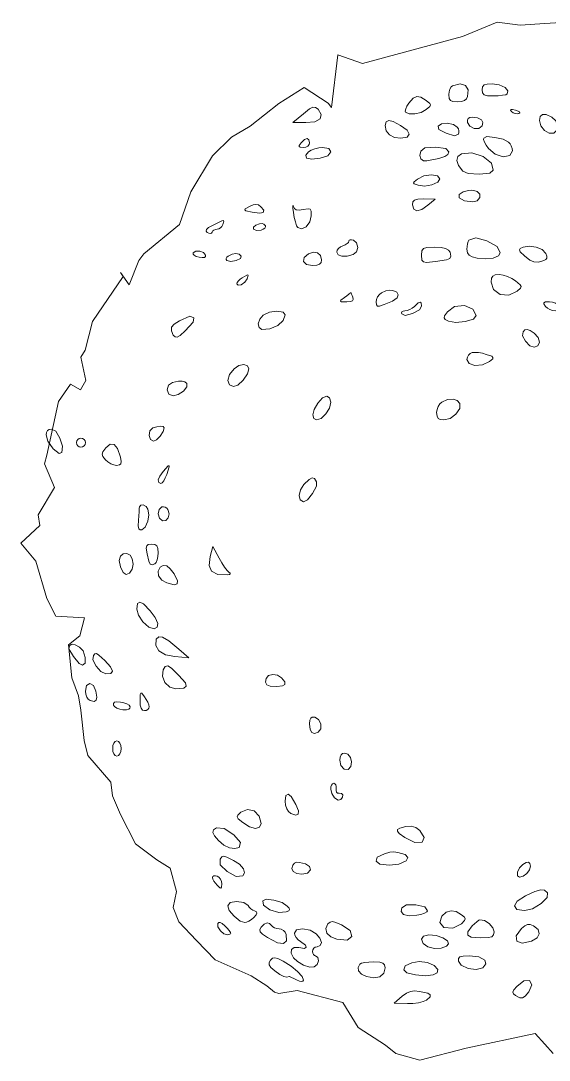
# Model space of a CAD drawing. Header units: millimetres. Extents: x -63086 to 144078, y -129912 to 13382.
# Drawn here: x 56129 to 56628, y -56133 to -55151 of the extents above; entities that cross this region are included whole.
import ezdxf

# ---------------------------------------------------------------- set-up
doc = ezdxf.new("R2010")
doc.units = ezdxf.units.MM
doc.layers.get('0').update_dxf_attribs({"lineweight": 0})
doc.layers.add('観葉植物', color=92, linetype='Continuous', lineweight=9)

# ---------------------------------------------------------------- blocks, each defined once
blk = doc.blocks.new('樹木平面（CAD素材.com）1adba2d6')
at = {"color": 0, "linetype": 'ByBlock', "lineweight": -2}
blk.add_lwpolyline([(-41.39, -459.4), (-49.5, -450.58), (-58.52, -440.72), (-123.78, -454.48), (-167.6, -465.81), (-190.27, -459.53), (-199.79, -451.69), (-225.62, -434.98), (-240.06, -411.39), (-283.41, -400.08), (-300.57, -402.87), (-304.76, -401.4), (-312.06, -395.57), (-326.76, -386.03), (-360.73, -370.84), (-378.59, -352.87), (-395.22, -334.98), (-400.35, -321.41), (-397.5, -306.57), (-403.37, -284.39), (-416.03, -276.53), (-436.2, -261.38), (-450.36, -233.76), (-457.66, -215.98), (-459.38, -203.18), (-481.17, -178.15), (-484.48, -163.91), (-487.59, -135.13), (-489.78, -121.62), (-496.16, -104.72), (-499.31, -73.36), (-488.81, -65.08), (-484.3, -47.9), (-511.21, -46.31), (-519.7, -29.56), (-530.27, 5.51), (-544.45, 22.62), (-526.53, 39.37), (-528.07, 49.39), (-512.53, 75.23), (-522.06, 97.52), (-519.72, 105.64), (-508.86, 156.42), (-497.44, 172.88), (-487.88, 167.29), (-482.95, 176.36), (-487.62, 198.41), (-483.51, 204.79), (-476.66, 231.9), (-447.71, 274.29), (-450.18, 278.16), (-442, 266.47), (-432.77, 289.67), (-428.17, 295.97), (-394.52, 323.58), (-383.71, 354.42), (-363.2, 388.42), (-345.36, 406.18), (-327.73, 416.5), (-300.7, 437.75), (-276.68, 452.91), (-254.16, 438.29), (-250.83, 434.01), (-244.96, 483.72), (-221.74, 475.48), (-127.1, 501.23), (-94.47, 514.77), (-72.73, 511.88), (-49.26, 513.27), (-8.67, 515.98)], dxfattribs=at)
for points in [[(-136.55, 454.57), (-137.92, 453.52), (-139.07, 451.52), (-139.86, 448.97), (-140.12, 446.22), (-139.76, 442.63), (-138.55, 440.62), (-136.22, 439.59), (-131.88, 439.3), (-128.2, 439.61), (-125.38, 440.56), (-123.43, 442.14), (-122.33, 444.31), (-121.87, 450.84), (-124.3, 455.01), (-129.35, 456.36)], [(-108.66, 450.74), (-108.12, 447.84), (-106.57, 446.11), (-103.53, 445.24), (-97.69, 445.02), (-93.36, 445.16), (-89.4, 445.58), (-86.18, 446.17), (-84.85, 446.91), (-84.29, 449.9), (-86.98, 453.11), (-92.48, 455.61), (-99, 456.47), (-103.99, 456.22), (-106.74, 455.33), (-108.16, 453.6)], [(-177.89, 438.13), (-179.63, 435.43), (-180.82, 432.87), (-181.36, 430.77), (-180.99, 429.64), (-177.6, 428.01), (-172.11, 428.05), (-166.21, 429.5), (-161.41, 432.15), (-157.93, 435.01), (-157.29, 436.44), (-157.93, 437.88), (-161.41, 440.73), (-166.5, 443.96), (-170.32, 444.57), (-173.82, 442.82)], [(-277.49, 428.21), (-287.35, 419.97), (-275.08, 419.8), (-266.55, 420.57), (-261.58, 423.35), (-260.63, 427.49), (-263.55, 432.38), (-266.14, 434.14), (-268.64, 434.29), (-271.84, 432.67)], [(-80.72, 430.24), (-79.28, 429.18), (-77.48, 428.47), (-75.6, 428.21), (-73.94, 428.47), (-73.12, 429.11), (-73.2, 429.87), (-74.51, 430.71), (-76.97, 431.49), (-80.07, 432.21), (-81.42, 432.13), (-81.67, 431.5)], [(-122.42, 420.03), (-120.33, 416.33), (-116.18, 414.17), (-111.63, 414.32), (-108.44, 416.78), (-107.83, 419.79), (-109.35, 422.46), (-113, 424.31), (-118.16, 424.96), (-120.36, 424.66), (-121.81, 423.73), (-122.5, 422.17)], [(-54.31, 421.74), (-53.1, 416.8), (-49.65, 412.41), (-45.12, 409.8), (-40.84, 409.89), (-38, 412.56), (-37.32, 416.94), (-39.05, 421.61), (-42.68, 424.9), (-48.18, 427.38), (-51.64, 427.53), (-53.63, 425.69)], [(-200.19, 416.99), (-199.14, 412.04), (-196.2, 408.2), (-191.48, 405.79), (-185.32, 404.98), (-179.52, 405.95), (-177.57, 408.76), (-179.43, 412.74), (-185.62, 417.23), (-192.62, 420.96), (-196.88, 421.88), (-199.26, 420.48)], [(-150.1, 416.48), (-149.39, 413.32), (-142.43, 409.73), (-134.56, 407.41), (-130.99, 408.91), (-130.46, 410.34), (-130.49, 412.13), (-131.04, 413.98), (-132.06, 415.61), (-135.76, 418.12), (-141.49, 419.18), (-147.03, 418.68)], [(-279.68, 400.58), (-281.52, 398.28), (-281.6, 397.17), (-280.64, 396.53), (-277.53, 396.4), (-275.27, 396.71), (-273.39, 397.64), (-272.14, 399.03), (-271.7, 400.69), (-272.29, 403.63), (-273.89, 404.69), (-276.39, 403.77)], [(-107.08, 405.22), (-107.29, 403.81), (-106.41, 401.3), (-104.84, 398.35), (-102.69, 395.3), (-96.42, 389.96), (-88.64, 387.56), (-82.56, 388.87), (-80.05, 393.19), (-80.32, 395.45), (-81.11, 397.8), (-82.26, 399.9), (-83.63, 401.37), (-88.71, 404.02), (-96.6, 405.88), (-104.28, 406.69)], [(-272.59, 392.29), (-275.26, 388.9), (-274.4, 386.37), (-269.61, 385.27), (-261.5, 386.23), (-254.43, 388.54), (-251.63, 392.17), (-253.36, 395.25), (-259.54, 396.31), (-262.93, 395.98), (-266.62, 395.09), (-270.04, 393.8)], [(-166.57, 392.82), (-167.31, 388.86), (-166.41, 385.67), (-164.05, 383.85), (-160.72, 383.66), (-149.39, 386.03), (-143.87, 387.77), (-141.12, 389.66), (-140.12, 392.16), (-142.79, 395.43), (-152.6, 396.55), (-162.74, 395.93)], [(-127.94, 390.39), (-131.5, 387.83), (-132.65, 384.12), (-131.05, 379.42), (-126.73, 374.06), (-121.65, 371.61), (-111.4, 371.22), (-101.4, 372.17), (-98.25, 374.94), (-99.73, 381.55), (-107.66, 387.72), (-118.43, 391.3)], [(-169.64, 366.53), (-172.86, 363.97), (-173.32, 362.88), (-172.66, 362.01), (-169.17, 360.78), (-162.9, 359.91), (-155.97, 360.99), (-150.48, 363.45), (-148.7, 366.67), (-150.74, 369.54), (-156.58, 370.51), (-163.77, 369.47)], [(-126.54, 354.38), (-130.4, 351.87), (-130.24, 348.68), (-125.2, 345.83), (-117.31, 344.91), (-113.25, 346.02), (-110.7, 348.97), (-110.81, 352.33), (-113.36, 354.68), (-116.46, 355.69), (-118.73, 355.97), (-121.4, 355.63)], [(-174.45, 342.05), (-173.27, 338.15), (-170.35, 336.57), (-165.69, 337.8), (-159.75, 341.95), (-152.99, 347.58), (-163.72, 347.68), (-169.43, 347.5), (-172.4, 346.66), (-173.92, 344.95)], [(-328.33, 340.58), (-332.59, 338.22), (-332.87, 337.31), (-331.92, 336.56), (-325.72, 335.26), (-318.77, 334.21), (-315.48, 334.97), (-314.98, 336.97), (-317.64, 340.26), (-320.02, 341.99), (-322.25, 342.6), (-324.8, 342.17)], [(-286.88, 334.9), (-286.09, 330.31), (-285.01, 326), (-283.82, 322.44), (-282.72, 320.66), (-279.12, 319.38), (-274.88, 321.3), (-271.37, 325.97), (-269.98, 331.77), (-270.06, 336.16), (-271.01, 337.94), (-273.01, 338.5), (-277.6, 337.72), (-281.6, 337.1), (-284.16, 337.44), (-285.85, 338.75), (-286.98, 341.16), (-287.32, 341.6), (-287.56, 341.46), (-287.4, 339.01)], [(-362.69, 322.95), (-367.02, 320.62), (-369.12, 318.82), (-369.43, 317.32), (-368.41, 315.96), (-366.9, 315.27), (-365.48, 315.12), (-364.37, 315.52), (-363.71, 316.4), (-363.07, 317.46), (-361.94, 318.35), (-360.51, 318.96), (-359.01, 319.17), (-357.45, 319.49), (-355.88, 320.43), (-354.53, 321.82), (-353.62, 323.46), (-352.55, 326.66), (-353.05, 327.29), (-354.64, 326.88)], [(-322.49, 322.99), (-324.72, 321.16), (-324.49, 319.18), (-321.61, 317.94), (-317.5, 318.33), (-315.43, 319.08), (-313.94, 320.13), (-313.24, 321.27), (-313.38, 322.35), (-314.8, 323.91), (-316.49, 324.54), (-318.83, 324.28)], [(-234.52, 307.83), (-234.92, 306.71), (-236.2, 305.47), (-238.05, 304.32), (-240.24, 303.43), (-242.42, 302.44), (-244.28, 300.95), (-245.53, 299.22), (-245.96, 297.52), (-244.65, 295.01), (-241.17, 293.61), (-236.1, 293.64), (-230.46, 295.16), (-227.3, 297.77), (-226.07, 301.97), (-227.16, 306.16), (-230.22, 308.76), (-231.87, 309.2), (-233.25, 309.17), (-234.16, 308.67)], [(-121.05, 308.68), (-121.79, 307.51), (-122.4, 305.41), (-122.82, 302.87), (-122.96, 300.23), (-122.46, 296.89), (-120.98, 294.64), (-118.15, 293.08), (-113.2, 291.85), (-105.39, 291.09), (-98.27, 291.85), (-93.18, 293.83), (-91.5, 296.73), (-94.51, 302.78), (-104.01, 308.15), (-114.6, 310.89)], [(-381.52, 296.77), (-381.57, 295.64), (-380.58, 294.46), (-378.61, 293.42), (-375.96, 292.7), (-372.95, 292.3), (-370.91, 292.52), (-369.92, 293.3), (-369.79, 294.51), (-371.75, 297.04), (-375.37, 298.5), (-379.14, 298.46)], [(-348.52, 293.74), (-349.81, 292.67), (-350.48, 291.52), (-350.43, 290.46), (-349.73, 289.63), (-346.09, 288.72), (-340.85, 289.67), (-336.73, 291.6), (-336.26, 293.75), (-338.27, 295.51), (-341.24, 296.14), (-344.81, 295.53)], [(-272.59, 295.84), (-276.69, 292.35), (-277.33, 288.65), (-274.52, 285.82), (-268.84, 284.84), (-264.64, 285.1), (-262.11, 286.01), (-260.74, 287.67), (-260.26, 290.26), (-261.26, 294.33), (-263.98, 296.9), (-268, 297.44)], [(-165.87, 294.46), (-165.48, 289.98), (-164.06, 288.19), (-161.06, 287.74), (-152.51, 288.76), (-142.21, 290.3), (-138.98, 291.51), (-138.02, 293.5), (-138.93, 297.3), (-140.51, 299.46), (-143.22, 300.92), (-147.33, 301.75), (-153.3, 302), (-160.86, 301.81), (-163.96, 300.86), (-165.43, 298.78)], [(-69.97, 302.03), (-72.82, 300.76), (-73.41, 299.52), (-72.54, 297.84), (-68.52, 293.95), (-63.65, 290), (-59.62, 288.16), (-55.47, 288), (-50.31, 289.42), (-48.35, 290.51), (-47.44, 291.89), (-47.49, 293.71), (-48.56, 296.22), (-51.95, 299.88), (-57.46, 302.31), (-63.88, 303.12)], [(-335.34, 273.17), (-337.26, 271.86), (-338.88, 270.34), (-340.01, 268.84), (-340.35, 267.63), (-339.08, 266.2), (-336.18, 266.68), (-332.73, 269.05), (-330.65, 272.19), (-329.54, 275.31), (-329.87, 275.89), (-330.87, 275.74)], [(-100.08, 269.21), (-97.77, 262.1), (-91.71, 257.54), (-83.5, 256.93), (-75.6, 260.49), (-72.3, 263.29), (-71.73, 264.94), (-72.71, 266.69), (-77.19, 270.44), (-80.51, 272.63), (-84.56, 274.48), (-88.68, 275.76), (-92.21, 276.2), (-96.33, 275.93), (-98.57, 274.9), (-99.73, 272.86)], [(-238.64, 254.72), (-242.16, 251.97), (-242.35, 251.11), (-241.52, 250.58), (-236.58, 250.52), (-233, 250.73), (-231.05, 251.48), (-230.31, 252.82), (-230.62, 254.81), (-231.28, 256.45), (-231.9, 257.81), (-232.46, 258.91), (-232.68, 259.01), (-232.96, 258.88), (-234.6, 257.71), (-236.48, 256.33)], [(-203.77, 258.87), (-205.68, 257.35), (-207.3, 255.19), (-208.4, 252.77), (-208.77, 250.45), (-208.47, 247.55), (-207.43, 246.4), (-205.43, 246.38), (-201, 247.89), (-193.33, 251.23), (-188.97, 254.34), (-187.91, 257.1), (-189.33, 259.52), (-192.83, 261.21), (-196.07, 261.68), (-199.53, 260.93)], [(-172.61, 246.23), (-174.59, 244.59), (-177.01, 243.2), (-179.47, 242.25), (-181.56, 241.94), (-183.23, 241.74), (-184.37, 241.15), (-184.81, 240.27), (-184.56, 239.25), (-181.24, 237.72), (-174.31, 239.58), (-167.79, 242.94), (-165.87, 246.51), (-166.18, 249.46), (-167.24, 250.28), (-169.06, 249.56)], [(-141.45, 241.22), (-144.02, 237.28), (-144.43, 235.38), (-143.51, 233.95), (-140.37, 232.29), (-133.52, 230.84), (-124.48, 231.79), (-116.63, 234.26), (-114.38, 237.68), (-117.43, 243.71), (-125.41, 246.92), (-134.84, 246.08)], [(-48.59, 246.23), (-46.84, 244.59), (-44.52, 243.2), (-42.03, 242.25), (-39.75, 241.94), (-37.53, 242.2), (-36.2, 243.01), (-35.73, 244.36), (-36.11, 246.23), (-37.27, 247.87), (-39.39, 249.26), (-42.08, 250.2), (-44.96, 250.52), (-48.87, 250.39), (-50.18, 249.73), (-50.27, 248.56)], [(-394.47, 232.6), (-399.48, 229.51), (-401.92, 226.48), (-402.22, 223.12), (-400.51, 219.1), (-398.7, 217.39), (-396.7, 217.22), (-393.94, 218.83), (-389.11, 223.21), (-381.46, 231.39), (-381.09, 235.55), (-384.68, 236.86)], [(-315.32, 237.95), (-318.66, 234.24), (-320.18, 229.74), (-319.4, 226.13), (-316.75, 224.44), (-309.03, 225), (-301.71, 228.07), (-296.42, 232.78), (-294.58, 238.09), (-296.59, 240.86), (-302.47, 241.78), (-309.61, 240.78)], [(-69.97, 222.03), (-70.39, 218.26), (-67.76, 213.25), (-63.58, 209.03), (-59.34, 207.61), (-55.9, 209), (-54.47, 212.36), (-55.73, 216.83), (-59.32, 220.79), (-63.35, 223.55), (-66.07, 224.49), (-68.15, 223.96)], [(-117.95, 202.57), (-119.87, 201.73), (-121.49, 200.18), (-122.58, 198.15), (-122.96, 195.96), (-120.87, 192.18), (-115.38, 190.37), (-108.16, 191.1), (-101.62, 194.31), (-98.62, 196.72), (-98.35, 198), (-99.54, 199.11), (-104.64, 200.92), (-108.19, 201.89), (-111.98, 202.54), (-115.46, 202.8)], [(-342.9, 187.27), (-347.22, 181.82), (-348.85, 176.18), (-347.37, 172.12), (-343.54, 170.43), (-339.36, 171.86), (-334.32, 176.63), (-330.2, 182.39), (-328.91, 187.18), (-330.31, 190.1), (-333.72, 191.31), (-338.41, 190.28)], [(-401.13, 174.18), (-404.83, 171.65), (-406.14, 167.33), (-404.44, 163.44), (-400.62, 161.85), (-395.73, 162.97), (-390.84, 166.27), (-387.62, 170.29), (-387.69, 173.52), (-389.38, 175.06), (-391.84, 175.71), (-395.51, 175.45)], [(-263.83, 154.78), (-267.29, 148.96), (-268.66, 143.8), (-267.72, 140.39), (-264.99, 138.96), (-260.66, 140.37), (-256.2, 144.63), (-252.82, 150.21), (-251.68, 155.64), (-252.72, 159.98), (-255.41, 161.5), (-259.36, 159.8)], [(-146.56, 155.9), (-148.47, 154.26), (-150.09, 151.78), (-151.19, 148.87), (-151.56, 145.97), (-151.24, 142.5), (-150.16, 140.43), (-148.17, 139.31), (-144.86, 138.96), (-138.91, 140.39), (-133.33, 144.51), (-129.78, 149.8), (-129.67, 154.59), (-132.06, 157.44), (-136.07, 158.73), (-141.18, 158.2)], [(-520.55, 124.81), (-518.93, 118.91), (-513.72, 111.82), (-508.3, 107.14), (-505.58, 108.08), (-505.15, 114.18), (-507.51, 121.89), (-511.31, 128.39), (-515.31, 130.38), (-517.5, 130), (-519.17, 128.91), (-520.2, 127.14)], [(-419.72, 131.35), (-422.39, 128.77), (-423.21, 124.39), (-421.94, 120.47), (-419.11, 118.94), (-416.15, 120.02), (-412.68, 123.56), (-409.89, 127.89), (-409, 131.62), (-409.84, 132.69), (-412.46, 132.97), (-416.01, 132.52)], [(-483.37, 117.51), (-483.7, 115.87), (-484.63, 114.48), (-486.02, 113.55), (-487.66, 113.22), (-489.3, 113.55), (-490.69, 114.48), (-491.62, 115.87), (-491.95, 117.51), (-491.62, 119.15), (-490.69, 120.54), (-489.3, 121.47), (-487.66, 121.8), (-486.02, 121.47), (-484.63, 120.54), (-483.7, 119.15)], [(-464.02, 112.57), (-466.81, 108.79), (-467.52, 106.58), (-466.87, 104.46), (-464.29, 101.24), (-462.08, 99.26), (-459.34, 97.58), (-456.49, 96.43), (-454.01, 96.06), (-451.19, 96.41), (-449.83, 97.53), (-449.52, 99.69), (-450.35, 103.92), (-452.96, 111.91), (-456.19, 115.75), (-459.9, 115.92)], [(-409.79, 90.3), (-413.03, 85.92), (-414.51, 82.25), (-414.05, 79.92), (-412.14, 78.9), (-410.95, 79.43), (-409.44, 81.42), (-407.9, 84.19), (-406.57, 87.48), (-404.16, 94.54), (-404.42, 95.53), (-405.29, 95.48)], [(-277, 77.91), (-280.32, 72.93), (-281.54, 67.47), (-280.37, 63.39), (-277.32, 61.73), (-273.69, 63.37), (-268.95, 69.56), (-265.15, 76.4), (-265.02, 80.51), (-266.86, 83.54), (-269.1, 84.26), (-272.12, 82.7)], [(-432.28, 56.73), (-432.47, 55.37), (-432.74, 52.13), (-433.03, 48.27), (-433.29, 44.11), (-433.42, 39.03), (-432.92, 36.26), (-431.77, 35.11), (-430.01, 35.12), (-426.9, 37.77), (-424.56, 43.24), (-423.51, 49.46), (-424.33, 54.58), (-426.08, 57.25), (-428.68, 58.74), (-431, 58.48)], [(-411.14, 56.78), (-413.76, 54.44), (-414.61, 50.29), (-413.46, 46.08), (-410.67, 43.63), (-407.54, 43.82), (-405.09, 46.37), (-404.24, 50.43), (-405.42, 54.41), (-406.51, 55.7), (-407.99, 56.6), (-409.62, 56.99)], [(-425.06, 12.6), (-423.5, 5.67), (-422.14, 2.82), (-420.35, 2.07), (-417.77, 2.98), (-416.59, 4.27), (-415.62, 6.78), (-414.94, 9.92), (-414.72, 13.28), (-414.99, 17.55), (-415.95, 19.98), (-417.78, 21.26), (-420.8, 21.69), (-424.02, 21.32), (-425.51, 20.12), (-425.89, 17.73)], [(-450.39, 10.38), (-451.36, 6.24), (-450.09, 0.12), (-447.62, -5.29), (-444.75, -6.92), (-441.65, -5.64), (-439.36, -2.12), (-438.43, 2.76), (-439.16, 7.79), (-441.18, 11.13), (-444.39, 12.91), (-447.79, 12.61)], [(-365.54, 9.88), (-366.52, 1.54), (-364.15, -4.03), (-358.39, -6.96), (-348.93, -7.21), (-347.15, -6.93), (-346.5, -6.4), (-346.65, -5.69), (-347.86, -4.73), (-349.45, -3.26), (-351.86, 0.01), (-354.48, 4.06), (-356.98, 8.45), (-362.89, 19.53)], [(-412.81, -0.24), (-414.77, -4.02), (-414.25, -8.32), (-411.24, -12.28), (-406.38, -14.98), (-399.49, -16.92), (-396.73, -15.93), (-396.35, -12.98), (-399.68, -6.51), (-403.17, -1.57), (-406.56, 1.06), (-409.79, 1.42)], [(-434.74, -39.7), (-433.32, -45.49), (-429.01, -51.82), (-423.51, -56.8), (-418.47, -58.4), (-415.65, -56.83), (-415.05, -53.25), (-417.4, -47.68), (-422.34, -41.22), (-428.54, -34.75), (-432.02, -33.08), (-434.09, -34.5)], [(-416.41, -68.07), (-416.89, -74.07), (-414.01, -79.19), (-407.75, -82.85), (-398.76, -84.61), (-385.54, -85.66), (-395.13, -77.55), (-404.7, -69.81), (-410.48, -66.36), (-414.09, -66.03)], [(-498.54, -74.53), (-498.93, -77.33), (-494.52, -84.46), (-489.38, -91.18), (-486.03, -92.73), (-483.58, -90.74), (-483.47, -85.32), (-485.46, -79.21), (-488.9, -75.67), (-493.16, -73.5), (-495.24, -72.89), (-496.81, -73.21)], [(-475.87, -83.59), (-476.31, -87.68), (-473.33, -93.49), (-468.7, -98.64), (-463.99, -100.79), (-459.47, -100.48), (-457.93, -98.22), (-459.66, -94.1), (-465.19, -88.3), (-470.85, -83.15), (-472.96, -81.8), (-474.4, -81.97)], [(-410.05, -97.05), (-410.62, -102.92), (-408.22, -108.89), (-403.6, -113.32), (-397.98, -114.93), (-390.37, -114.5), (-388.16, -112.53), (-388.93, -109.2), (-395.01, -102.42), (-401.99, -95.52), (-405.57, -93.33), (-408.01, -93.89)], [(-312.67, -105.32), (-313.25, -108.8), (-312.04, -111.1), (-308.77, -112.4), (-302.69, -112.75), (-297.29, -112.34), (-295.03, -110.81), (-295.09, -108.37), (-298.02, -104.74), (-301.87, -102.21), (-306.38, -101.44), (-310.32, -102.58)], [(-483.37, -117.13), (-483.04, -120.03), (-482.07, -122.74), (-480.64, -124.88), (-478.95, -126.07), (-475.17, -126.92), (-473.11, -125.87), (-472.48, -122.97), (-473.53, -117.38), (-475.91, -111.94), (-479.36, -110.01), (-482.29, -111.89)], [(-441.21, -131.9), (-441.33, -133.28), (-442.43, -134.27), (-444.64, -134.77), (-447.92, -134.72), (-451.01, -134.21), (-453.81, -133.19), (-455.96, -131.85), (-457, -130.36), (-457.01, -128.77), (-456.06, -127.72), (-453.91, -127.31), (-450.29, -127.55), (-447.16, -128.16), (-444.34, -129.21), (-442.2, -130.52)], [(-423.3, -131.89), (-423.63, -133.32), (-424.56, -134.53), (-425.95, -135.35), (-427.59, -135.63), (-429.48, -135.02), (-430.82, -133.38), (-431.59, -130.54), (-431.79, -126.34), (-431.67, -120.39), (-431.1, -119.2), (-430.16, -119.27), (-427.5, -122.59), (-425.89, -124.99), (-424.53, -127.61), (-423.59, -130.07)], [(-271.7, -148.13), (-271.2, -153.35), (-269.56, -156.32), (-266.93, -157.13), (-263.42, -155.84), (-260.99, -152.66), (-260.87, -148.13), (-263.04, -143.98), (-266.73, -141.89), (-269.05, -141.86), (-270.59, -142.76), (-271.45, -144.74)], [(-449.76, -171.39), (-450.04, -174.23), (-450.87, -176.52), (-452.14, -178.01), (-453.69, -178.54), (-455.25, -178.01), (-456.52, -176.52), (-457.35, -174.23), (-457.62, -171.39), (-457.35, -168.54), (-456.52, -166.25), (-455.25, -164.77), (-453.69, -164.24), (-452.14, -164.77), (-450.87, -166.25), (-450.04, -168.54)], [(-243.1, -182.52), (-241.95, -187.5), (-238.81, -190.87), (-235.26, -191.12), (-232.67, -188.5), (-231.9, -184.08), (-232.89, -179.83), (-235.36, -176.8), (-238.72, -175.68), (-240.52, -176.17), (-241.92, -177.51), (-242.81, -179.68)], [(-251.68, -209.65), (-250.73, -213.95), (-248, -217.92), (-244.73, -220.07), (-242.12, -219.51), (-240.53, -217.23), (-240.36, -215.09), (-241.59, -213.75), (-243.81, -213.58), (-245.12, -213.45), (-246.1, -212.63), (-246.61, -211.17), (-246.55, -209.29), (-246.45, -207.37), (-246.83, -205.75), (-247.62, -204.68), (-248.69, -204.28), (-249.83, -204.69), (-250.8, -205.86), (-251.46, -207.6)], [(-294.58, -221.18), (-294.23, -225.03), (-293.19, -228.32), (-291.5, -230.9), (-289.24, -232.68), (-284.59, -234.46), (-282.29, -233.43), (-282.05, -230.15), (-284.67, -224.12), (-288.89, -216.77), (-291.91, -214.48), (-293.95, -215.66)], [(-336.5, -231.62), (-339.51, -234.24), (-340.03, -235.9), (-339.01, -237.7), (-334.63, -241.37), (-328.29, -245.46), (-322.7, -246.95), (-319.03, -245.64), (-317.51, -242.18), (-319.26, -235.16), (-323.93, -230.36), (-330.24, -229.09)], [(-186.51, -246.68), (-188.49, -248.01), (-188.68, -249.53), (-186.86, -251.59), (-181.57, -255.39), (-172.23, -260.12), (-165.22, -259.78), (-163.37, -255.45), (-167.5, -248.82), (-171.33, -246.06), (-175.69, -244.76), (-180.72, -244.97)], [(-359.66, -246.42), (-362.27, -248.19), (-362.98, -250.68), (-361.57, -254.02), (-357.79, -258.35), (-352.6, -262.61), (-347.21, -265.24), (-342.2, -265.99), (-338.13, -264.78), (-336.99, -260.09), (-343.09, -252.85), (-352.34, -246.83)], [(-356.19, -275.97), (-355.97, -281.26), (-349.47, -287.71), (-340.96, -292.25), (-334.78, -291.62), (-333.17, -288.86), (-334.15, -285.04), (-337.81, -280.79), (-343.41, -277.12), (-349.79, -273.95), (-352.52, -273.2), (-354.37, -273.81)], [(-200.91, -270.73), (-207.75, -274.1), (-208.82, -277.75), (-205.15, -280.68), (-196.25, -281.51), (-187.26, -280.54), (-180.35, -277.6), (-178.9, -274.3), (-181.28, -271.54), (-188.1, -269.55), (-192.16, -268.93), (-195.85, -269.28)], [(-287.43, -281.51), (-288.24, -284.69), (-286.99, -287.5), (-283.71, -289.44), (-278.99, -290.09), (-273.67, -289.03), (-270.83, -286.07), (-271.54, -282.73), (-275.47, -280.4), (-281.07, -279.04), (-283.91, -278.86), (-285.79, -279.63)], [(-70.25, -280.84), (-73.34, -283.97), (-75.21, -288.17), (-75.2, -291.56), (-73.39, -292.95), (-69.87, -292.06), (-66.37, -289.44), (-63.78, -285.92), (-62.89, -282.37), (-63.41, -279.99), (-64.83, -278.86), (-67.13, -279.11)], [(-354.65, -299.19), (-354.76, -302.39), (-355.37, -303.15), (-356.39, -302.93), (-358.94, -300.51), (-360.58, -298.65), (-361.97, -296.61), (-362.94, -294.68), (-363.23, -293.25), (-362.88, -292.25), (-361.97, -291.63), (-360.58, -291.51), (-358.94, -291.92), (-357.3, -292.97), (-355.91, -294.73), (-354.97, -296.91)], [(-315.73, -315.35), (-315.22, -319.51), (-309.08, -323.75), (-300.63, -326.36), (-293.63, -325.64), (-291.37, -324.56), (-290.63, -323.49), (-290.94, -322.19), (-292.67, -320.2), (-297.59, -316.97), (-305.24, -314.66), (-312.63, -313.71)], [(-67.65, -310.57), (-75.54, -315.54), (-77.95, -320.07), (-75.7, -323.32), (-68.47, -324.42), (-61.06, -322.8), (-52.98, -317.92), (-47.11, -312.09), (-46.87, -307.72), (-49.6, -305.31), (-53.25, -304.77), (-58.69, -306.31)], [(-348.93, -320.02), (-347.55, -324.27), (-342.79, -329.8), (-337.18, -334.49), (-332.86, -335.86), (-331.16, -335.53), (-328.93, -334.43), (-326.57, -332.85), (-324.44, -330.98), (-322.02, -328.36), (-321.31, -326.82), (-321.78, -325.72), (-323.52, -324.84), (-325.2, -324.08), (-326.99, -322.81), (-328.6, -321.28), (-329.76, -319.71), (-333.64, -316.73), (-340.53, -315.83), (-346.78, -316.97)], [(-184.61, -321.81), (-185.1, -325.4), (-182.76, -328.21), (-177.46, -329.52), (-170.37, -328.94), (-166.45, -328.03), (-163.15, -326.87), (-160.74, -325.65), (-160.15, -324.59), (-162.69, -320.97), (-171.13, -319), (-180.14, -318.98)], [(-146.79, -329.61), (-148.68, -335.86), (-144.89, -340.61), (-136.36, -341.19), (-128.22, -336.87), (-125.15, -333.89), (-124.49, -332.3), (-125.12, -330.8), (-127.99, -328.38), (-133.08, -325.5), (-137.93, -324.74), (-142.51, -326.13)], [(-117.95, -338.96), (-122.24, -344.54), (-122.17, -347.78), (-118.87, -349.72), (-110.09, -350.16), (-103.05, -349.96), (-99.57, -349.13), (-97.84, -347.43), (-97.22, -344.54), (-98.39, -340.65), (-101.86, -336.74), (-106.37, -333.91), (-110.62, -333.24), (-111.82, -333.66), (-113.73, -335.02), (-115.87, -336.84)], [(-346.07, -345.87), (-346.3, -346.42), (-346.97, -346.88), (-347.96, -347.2), (-349.13, -347.3), (-352.55, -346.32), (-355.91, -343.45), (-358.15, -339.85), (-358.28, -336.73), (-357.39, -335.71), (-356.03, -335.62), (-354.11, -336.66), (-351.61, -338.9), (-349.49, -341.13), (-347.7, -343.23), (-346.33, -345.04)], [(-317.37, -340.04), (-318.63, -342.44), (-318.35, -344.53), (-316.25, -346.77), (-311.29, -350.04), (-302.03, -354.94), (-296.26, -355.71), (-293.55, -353.02), (-293.8, -347.14), (-294.74, -345.01), (-296.36, -343.21), (-298.37, -342), (-300.47, -341.58), (-302.6, -341.37), (-304.67, -340.74), (-306.4, -339.82), (-307.45, -338.72), (-309.49, -336.6), (-311.82, -336.04), (-314.46, -337.17)], [(-286, -345.85), (-285.59, -347.74), (-284.32, -349.91), (-282.47, -352), (-280.28, -353.69), (-275.54, -356.99), (-274.84, -359.01), (-276.38, -360.14), (-281.71, -359.44), (-286.12, -359.4), (-288.59, -361.2), (-288.86, -364.55), (-286.67, -369.04), (-283.07, -372.68), (-277.29, -375.9), (-271.29, -377.92), (-267.19, -377.65), (-264.52, -375.47), (-263.21, -371.82), (-263.8, -368.64), (-265.98, -367.32), (-267.07, -366.99), (-268, -366.06), (-268.63, -364.67), (-268.84, -363.03), (-268.51, -361.4), (-267.58, -360), (-266.19, -359.07), (-264.55, -358.74), (-261.53, -357.53), (-260.44, -354.68), (-261.85, -350.55), (-265.49, -346.31), (-271.19, -342.92), (-278.24, -341.63), (-283.9, -342.69)], [(-254.36, -337.08), (-256.23, -341.38), (-255.33, -345.73), (-251.63, -349.37), (-245.79, -351.63), (-236.13, -352.31), (-231.78, -348.87), (-233.27, -343.41), (-241.44, -337.97), (-246.74, -335.66), (-249.96, -334.92), (-252.29, -335.41)], [(-71.41, -341.51), (-76.42, -348.33), (-75.92, -353.28), (-70.89, -355.36), (-61.96, -353.21), (-56.76, -350.19), (-54.6, -346.29), (-55.73, -342.25), (-59.97, -338.76), (-63.07, -337.54), (-65.65, -337.51), (-68.22, -338.73)], [(-165.87, -351.49), (-164.27, -355.53), (-159.77, -358.75), (-153.61, -360.4), (-147.33, -359.93), (-142.2, -358.11), (-140.43, -355.8), (-141.38, -353.17), (-145.66, -350.26), (-152.06, -347.9), (-158.86, -347.37), (-164.03, -348.65)], [(-308.67, -371.35), (-309.86, -373.62), (-309.72, -375.74), (-308.07, -378.1), (-304.32, -381.33), (-299.67, -384.7), (-295.99, -386.67), (-293.12, -387.4), (-291.01, -386.86), (-290.48, -386.8), (-288.61, -387.53), (-286.37, -388.54), (-283.86, -389.82), (-281.09, -391.13), (-279.09, -391.61), (-277.91, -391.27), (-277.42, -390.31), (-278.63, -386.84), (-282.98, -382.13), (-289.16, -377.08), (-296.59, -372.36), (-301.49, -369.8), (-304.37, -369.02), (-306.55, -369.53)], [(-224.03, -374.95), (-225.79, -378.12), (-225.37, -381.39), (-222.63, -384.4), (-217.85, -386.74), (-211.06, -388.05), (-205.35, -386.93), (-201.59, -383.59), (-200.19, -378.62), (-200.75, -375.82), (-202.31, -374.12), (-205.37, -373.27), (-211.16, -373.04), (-215.49, -373.18), (-219.46, -373.6), (-222.68, -374.21)], [(-175.16, -373.72), (-181.46, -376.82), (-182.69, -380.29), (-179.61, -383.42), (-171.58, -385.27), (-161.96, -386.04), (-154.96, -385.28), (-151.22, -383.19), (-150.56, -380.11), (-153.85, -376.24), (-160.37, -373.56), (-168.11, -372.56)], [(-131.04, -372.12), (-128.29, -376.16), (-121.8, -379.03), (-114.19, -380.01), (-108.04, -378.43), (-105.06, -374.89), (-106.07, -371.18), (-111.86, -368.26), (-120.66, -367.32), (-126.5, -367.52), (-129.52, -368.28), (-130.87, -369.77)], [(-75.92, -396.1), (-78.73, -399.46), (-79.55, -401.42), (-79.06, -402.98), (-77.08, -404.64), (-73.05, -406.75), (-70.36, -406.93), (-67.91, -405.39), (-64.6, -401.18), (-61.75, -394.5), (-63.79, -390.55), (-69.35, -390.82)], [(-184.17, -405.45), (-191.61, -411.85), (-179.18, -412.39), (-173.97, -412.31), (-168.77, -411.61), (-164.26, -410.46), (-161.3, -408.95), (-157.72, -405.84), (-157.61, -403.94), (-159.96, -402.43), (-167.72, -400.76), (-172.46, -400.27), (-176.39, -400.79), (-180.09, -402.44)]]:
    blk.add_lwpolyline(points, close=True, dxfattribs=at)

msp = doc.modelspace()

# ---------------------------------------------------------------- block references
at = {"layer": '観葉植物', "ltscale": 10}
msp.add_blockref('樹木平面（CAD素材.com）1adba2d6', (56673.3368, -55667.4028), dxfattribs=at)

doc.saveas('drawing.dxf')
